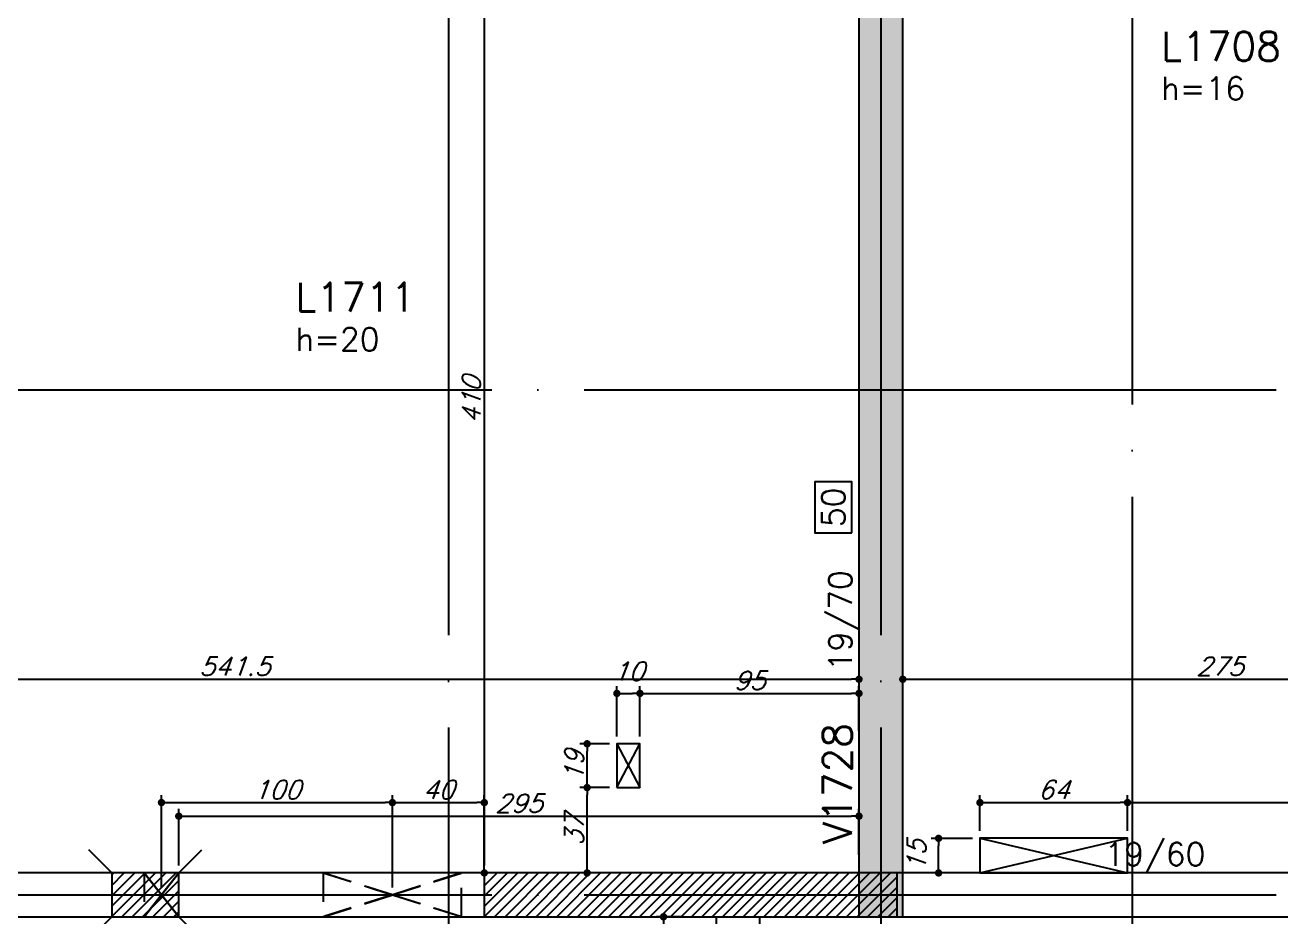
# Model space of a CAD drawing. Header units: millimetres. Extents: x -2368 to 4502, y -2283 to 2217.
# Drawn here: x -690 to -145, y 645 to 1032 of the extents above; entities that cross this region are included whole.
import ezdxf
from ezdxf.enums import TextEntityAlignment as Align

# ---------------------------------------------------------------- set-up
doc = ezdxf.new("R2010")
doc.units = ezdxf.units.MM
doc.header["$LTSCALE"] = 50
doc.linetypes.add('EIXO', pattern=[6.8, 6, -0.4, 0, -0.4])
doc.linetypes.add('HIDDEN', pattern=[0.375, 0.25, -0.125])
for name, color, linetype in [('242', 3, 'Continuous'), ('F-COTAS', 106, 'Continuous'), ('F-COTAS-FUROS', 50, 'Continuous'), ('F-COTAS-FUROS VIGA', 50, 'Continuous'), ('F-DESNIVEL-1', 254, 'Continuous'), ('F-EIXO', 12, 'EIXO'), ('F-FURO-PAREDE', 2, 'HIDDEN'), ('F-LAJES-DIM', 2, 'Continuous'), ('F-LAJES-NOME', 4, 'Continuous'), ('F-PILARES-HACH', 174, 'Continuous'), ('F-PILARES-M', 170, 'Continuous'), ('F-PILARES-N', 170, 'Continuous'), ('F-PILARES-NASCE', 4, 'Continuous'), ('F-TEXTO', 6, 'Continuous'), ('F-VIGAS', 3, 'Continuous'), ('F-VIGAS-DIM', 2, 'Continuous'), ('F-VIGAS-NOME', 4, 'Continuous'), ('F-VÃO', 1, 'Continuous')]:
    doc.layers.add(name, color=color, linetype=linetype)
doc.styles.add('CP-TEXT-INCL', font='romans.shx', dxfattribs={"oblique": 20})
doc.styles.add('MCP', font='romans.shx')
doc.styles.add('ROMANS', font='romans.shx')
doc.dimstyles.new('CP-COTAS-50', dxfattribs={"dimscale": 0.64, "dimtxt": 12.5, "dimasz": 5, "dimexe": 5, "dimexo": 5, "dimgap": 2.5, "dimtad": 1, "dimdec": 1, "dimdsep": 46, "dimtxsty": 'CP-TEXT-INCL', "dimblk1": 'DOT', "dimblk2": 'DOT', "dimsah": 1, "dimcen": 9, "dimclrd": 256, "dimclre": 256, "dimclrt": 256, "dimadec": 0, "dimazin": 0, "dimtfac": 1, "dimtdec": 1, "dimtmove": 2, "dimatfit": 3, "dimldrblk": 'DOT', "dimfxl": 0, "dimtolj": 1, "dimarcsym": 0})

# ---------------------------------------------------------------- blocks, each defined once
blk = doc.blocks.new('*U5')
at = {"layer": 'F-VIGAS-DIM', "color": 1}
blk.add_lwpolyline([(0, 0), (22, 0), (22, 16), (0, 16)], close=True, dxfattribs=at)
at = {"layer": 'F-VIGAS-DIM', "style": 'MCP'}
blk.add_attdef('DIM', text='', height=10, dxfattribs=at).set_placement((11, 8), align=Align.MIDDLE_CENTER)
blk = doc.blocks.new('*U13')
at = {"layer": 'F-EIXO'}
blk.add_line((0, 0), (4857.5, 0), dxfattribs=at)
at = {"layer": 'F-TEXTO', "style": 'ROMANS'}
blk.add_attdef('EIXO', text='', height=17.5, dxfattribs=at).set_placement((-28.21, 0), align=Align.MIDDLE_CENTER)
blk = doc.blocks.new('*U21')
at = {"layer": 'F-EIXO'}
blk.add_line((0, 0), (0, -2728.58), dxfattribs=at)
at = {"layer": 'F-TEXTO', "style": 'ROMANS'}
blk.add_attdef('EIXO', text='', height=17.5, rotation=360, dxfattribs=at).set_placement((0, 28.21), align=Align.MIDDLE_CENTER)
blk = doc.blocks.new('*U22')
at = {"layer": 'F-EIXO'}
blk.add_line((0, 0), (0, -2828.58), dxfattribs=at)
at = {"layer": 'F-TEXTO', "style": 'ROMANS'}
blk.add_attdef('EIXO', text='', height=17.5, rotation=360, dxfattribs=at).set_placement((0, 28.21), align=Align.MIDDLE_CENTER)
blk = doc.blocks.new('_DOT')
at = {"color": 0, "linetype": 'ByBlock'}
blk.add_line((-0.5, 0), (-1, 0), dxfattribs=at)
at = {"color": 0, "linetype": 'ByBlock', "const_width": 0.5}
blk.add_lwpolyline([(-0.25, 0, 1), (0.25, 0, 1)], format="xyb", close=True, dxfattribs=at)
blk = doc.blocks.new('*D58')
at = {"layer": 'DEFPOINTS', "color": 0, "transparency": 16777216}
for p in [(-869.5, 748.47), (-328, 748.47), (-328, 748.47)]:
    blk.add_point(p, dxfattribs=at)
at = {"layer": 'F-COTAS', "lineweight": -2, "transparency": 16777216}
blk.add_line((-866.3, 748.47), (-331.2, 748.47), dxfattribs=at)
at = {"layer": 'F-COTAS', "lineweight": -2, "transparency": 16777216, "xscale": 3.2, "yscale": 3.2, "zscale": 3.2, "rotation": 180}
blk.add_blockref('_DOT', (-869.5, 748.47), dxfattribs=at)
at = {"layer": 'F-COTAS', "lineweight": -2, "transparency": 16777216, "xscale": 3.2, "yscale": 3.2, "zscale": 3.2}
blk.add_blockref('_DOT', (-328, 748.47), dxfattribs=at)
at = {"layer": 'F-COTAS', "transparency": 16777216, "insert": (-598.75, 754.07), "char_height": 8, "attachment_point": 5, "style": 'CP-TEXT-INCL'}
blk.add_mtext('\\A1;541.5', dxfattribs=at)
blk = doc.blocks.new('*D59')
at = {"layer": 'DEFPOINTS', "color": 0, "transparency": 16777216}
for p in [(-309, 748.47), (-34, 748.47), (-34, 748.47)]:
    blk.add_point(p, dxfattribs=at)
at = {"layer": 'F-COTAS', "lineweight": -2, "transparency": 16777216}
blk.add_line((-305.8, 748.47), (-37.2, 748.47), dxfattribs=at)
at = {"layer": 'F-COTAS', "lineweight": -2, "transparency": 16777216, "xscale": 3.2, "yscale": 3.2, "zscale": 3.2, "rotation": 180}
blk.add_blockref('_DOT', (-309, 748.47), dxfattribs=at)
at = {"layer": 'F-COTAS', "lineweight": -2, "transparency": 16777216, "xscale": 3.2, "yscale": 3.2, "zscale": 3.2}
blk.add_blockref('_DOT', (-34, 748.47), dxfattribs=at)
at = {"layer": 'F-COTAS', "transparency": 16777216, "insert": (-171.5, 754.07), "char_height": 8, "attachment_point": 5, "style": 'CP-TEXT-INCL'}
blk.add_mtext('\\A1;275', dxfattribs=at)
blk = doc.blocks.new('*D143')
at = {"layer": 'DEFPOINTS', "color": 0, "transparency": 16777216}
for p in [(-489.01, 1074.5), (-490.5, 664.5), (-489.01, 664.5)]:
    blk.add_point(p, dxfattribs=at)
at = {"layer": 'F-COTAS', "lineweight": -2, "transparency": 16777216}
for p, q in [((-492.21, 1074.5), (-493.7, 1074.5)), ((-490.5, 1071.3), (-490.5, 667.7)), ((-492.21, 664.5), (-493.7, 664.5))]:
    blk.add_line(p, q, dxfattribs=at)
at = {"layer": 'F-COTAS', "lineweight": -2, "transparency": 16777216, "xscale": 3.2, "yscale": 3.2, "zscale": 3.2}
for p, rotation in [((-490.5, 1074.5), 90), ((-490.5, 664.5), 270)]:
    blk.add_blockref('_DOT', p, dxfattribs=dict(at, rotation=rotation))
at = {"layer": 'F-COTAS', "transparency": 16777216, "insert": (-496.1, 869.5), "char_height": 8, "attachment_point": 5, "rotation": 90, "style": 'CP-TEXT-INCL'}
blk.add_mtext('\\A1;410', dxfattribs=at)
blk = doc.blocks.new('*D179')
at = {"layer": 'DEFPOINTS', "color": 0, "transparency": 16777216}
for p in [(-311.5, 645.5), (-371, 639.86), (-311.5, 615.52)]:
    blk.add_point(p, dxfattribs=at)
at = {"layer": 'F-COTAS', "lineweight": -2, "transparency": 16777216}
for p, q in [((-311.5, 642.3), (-311.5, 612.32)), ((-371, 636.66), (-371, 612.32)), ((-367.8, 615.52), (-314.7, 615.52))]:
    blk.add_line(p, q, dxfattribs=at)
at = {"layer": 'F-COTAS', "lineweight": -2, "transparency": 16777216, "xscale": 3.2, "yscale": 3.2, "zscale": 3.2, "rotation": 180}
blk.add_blockref('_DOT', (-371, 615.52), dxfattribs=at)
at = {"layer": 'F-COTAS', "lineweight": -2, "transparency": 16777216, "xscale": 3.2, "yscale": 3.2, "zscale": 3.2}
blk.add_blockref('_DOT', (-311.5, 615.52), dxfattribs=at)
at = {"layer": 'F-COTAS', "transparency": 16777216, "insert": (-341.25, 621.12), "char_height": 8, "attachment_point": 5, "style": 'CP-TEXT-INCL'}
blk.add_mtext('\\A1;59.5', dxfattribs=at)
blk = doc.blocks.new('*D267')
at = {"layer": 'DEFPOINTS', "color": 0, "transparency": 16777216}
for p in [(-328, 689.12), (-623, 664.5), (-328, 669.12)]:
    blk.add_point(p, dxfattribs=at)
at = {"layer": 'F-COTAS', "lineweight": -2, "transparency": 16777216}
for p, q in [((-623, 667.7), (-623, 692.32)), ((-328, 672.32), (-328, 692.32)), ((-619.8, 689.12), (-331.2, 689.12))]:
    blk.add_line(p, q, dxfattribs=at)
at = {"layer": 'F-COTAS', "lineweight": -2, "transparency": 16777216, "xscale": 3.2, "yscale": 3.2, "zscale": 3.2, "rotation": 180}
blk.add_blockref('_DOT', (-623, 689.12), dxfattribs=at)
at = {"layer": 'F-COTAS', "lineweight": -2, "transparency": 16777216, "xscale": 3.2, "yscale": 3.2, "zscale": 3.2}
blk.add_blockref('_DOT', (-328, 689.12), dxfattribs=at)
at = {"layer": 'F-COTAS', "transparency": 16777216, "insert": (-475.5, 694.72), "char_height": 8, "attachment_point": 5, "style": 'CP-TEXT-INCL'}
blk.add_mtext('\\A1;295', dxfattribs=at)
blk = doc.blocks.new('*U291')
at = {"layer": 'F-VÃO'}
for p, q in [((0, 0), (64, 15)), ((0, 15), (64, 0))]:
    blk.add_line(p, q, dxfattribs=at)
at = {"layer": 'F-VÃO', "color": 3}
blk.add_lwpolyline([(0, 0), (64, 0), (64, 15), (0, 15)], close=True, dxfattribs=at)
blk = doc.blocks.new('*D339')
at = {"layer": 'DEFPOINTS', "color": 0, "transparency": 16777216}
for p in [(-211.54, 695), (-275.54, 679.5), (-211.54, 679.5)]:
    blk.add_point(p, dxfattribs=at)
at = {"layer": 'F-COTAS-FUROS', "lineweight": -2, "transparency": 16777216}
for p, q in [((-275.54, 682.7), (-275.54, 698.2)), ((-211.54, 682.7), (-211.54, 698.2)), ((-272.34, 695), (-214.74, 695))]:
    blk.add_line(p, q, dxfattribs=at)
at = {"layer": 'F-COTAS-FUROS', "lineweight": -2, "transparency": 16777216, "xscale": 3.2, "yscale": 3.2, "zscale": 3.2, "rotation": 180}
blk.add_blockref('_DOT', (-275.54, 695), dxfattribs=at)
at = {"layer": 'F-COTAS-FUROS', "lineweight": -2, "transparency": 16777216, "xscale": 3.2, "yscale": 3.2, "zscale": 3.2}
blk.add_blockref('_DOT', (-211.54, 695), dxfattribs=at)
at = {"layer": 'F-COTAS-FUROS', "transparency": 16777216, "insert": (-243.54, 700.6), "char_height": 8, "attachment_point": 5, "style": 'CP-TEXT-INCL'}
blk.add_mtext('\\A1;64', dxfattribs=at)
blk = doc.blocks.new('*D340')
at = {"layer": 'DEFPOINTS', "color": 0, "transparency": 16777216}
for p in [(-34, 695), (-211.54, 679.5), (-34, 676.62)]:
    blk.add_point(p, dxfattribs=at)
at = {"layer": 'F-COTAS-FUROS', "lineweight": -2, "transparency": 16777216}
for p, q in [((-211.54, 682.7), (-211.54, 698.2)), ((-34, 679.82), (-34, 698.2)), ((-208.34, 695), (-37.2, 695))]:
    blk.add_line(p, q, dxfattribs=at)
at = {"layer": 'F-COTAS-FUROS', "lineweight": -2, "transparency": 16777216, "xscale": 3.2, "yscale": 3.2, "zscale": 3.2, "rotation": 180}
blk.add_blockref('_DOT', (-211.54, 695), dxfattribs=at)
at = {"layer": 'F-COTAS-FUROS', "lineweight": -2, "transparency": 16777216, "xscale": 3.2, "yscale": 3.2, "zscale": 3.2}
blk.add_blockref('_DOT', (-34, 695), dxfattribs=at)
at = {"layer": 'F-COTAS-FUROS', "transparency": 16777216, "insert": (-122.77, 700.6), "char_height": 8, "attachment_point": 5, "style": 'CP-TEXT-INCL'}
blk.add_mtext('\\A1;177.5', dxfattribs=at)
blk = doc.blocks.new('*D341')
at = {"layer": 'DEFPOINTS', "color": 0, "transparency": 16777216}
for p in [(-293.48, 679.5), (-275.54, 679.5), (-281.84, 664.5)]:
    blk.add_point(p, dxfattribs=at)
at = {"layer": 'F-COTAS-FUROS', "lineweight": -2, "transparency": 16777216}
for p, q in [((-278.74, 679.5), (-296.68, 679.5)), ((-293.48, 667.7), (-293.48, 676.3)), ((-285.04, 664.5), (-296.68, 664.5))]:
    blk.add_line(p, q, dxfattribs=at)
at = {"layer": 'F-COTAS-FUROS', "lineweight": -2, "transparency": 16777216, "xscale": 3.2, "yscale": 3.2, "zscale": 3.2}
for p, rotation in [((-293.48, 679.5), 90), ((-293.48, 664.5), 270)]:
    blk.add_blockref('_DOT', p, dxfattribs=dict(at, rotation=rotation))
at = {"layer": 'F-COTAS-FUROS', "transparency": 16777216, "insert": (-303.08, 672), "char_height": 8, "attachment_point": 5, "rotation": 90, "style": 'CP-TEXT-INCL'}
blk.add_mtext('\\A1;15', dxfattribs=at)
blk = doc.blocks.new('*U369')
at = {"layer": 'F-VÃO'}
for p, q in [((0, 0), (10, 19)), ((0, 19), (10, 0))]:
    blk.add_line(p, q, dxfattribs=at)
at = {"layer": 'F-VÃO', "color": 3}
blk.add_lwpolyline([(0, 0), (10, 0), (10, 19), (0, 19)], close=True, dxfattribs=at)
blk = doc.blocks.new('*D388')
at = {"layer": 'DEFPOINTS', "color": 0, "transparency": 16777216}
for p in [(-445.91, 701.5), (-433, 701.5), (-428.87, 664.5)]:
    blk.add_point(p, dxfattribs=at)
at = {"layer": 'F-COTAS-FUROS', "lineweight": -2, "transparency": 16777216}
for p, q in [((-436.2, 701.5), (-449.11, 701.5)), ((-445.91, 667.7), (-445.91, 698.3)), ((-432.07, 664.5), (-449.11, 664.5))]:
    blk.add_line(p, q, dxfattribs=at)
at = {"layer": 'F-COTAS-FUROS', "lineweight": -2, "transparency": 16777216, "xscale": 3.2, "yscale": 3.2, "zscale": 3.2}
for p, rotation in [((-445.91, 701.5), 90), ((-445.91, 664.5), 270)]:
    blk.add_blockref('_DOT', p, dxfattribs=dict(at, rotation=rotation))
at = {"layer": 'F-COTAS-FUROS', "transparency": 16777216, "insert": (-451.51, 683), "char_height": 8, "attachment_point": 5, "rotation": 90, "style": 'CP-TEXT-INCL'}
blk.add_mtext('\\A1;37', dxfattribs=at)
blk = doc.blocks.new('*D389')
at = {"layer": 'DEFPOINTS', "color": 0, "transparency": 16777216}
for p in [(-445.91, 720.5), (-433, 720.5), (-433, 701.5)]:
    blk.add_point(p, dxfattribs=at)
at = {"layer": 'F-COTAS-FUROS', "lineweight": -2, "transparency": 16777216}
for p, q in [((-436.2, 720.5), (-449.11, 720.5)), ((-445.91, 704.7), (-445.91, 717.3)), ((-436.2, 701.5), (-449.11, 701.5))]:
    blk.add_line(p, q, dxfattribs=at)
at = {"layer": 'F-COTAS-FUROS', "lineweight": -2, "transparency": 16777216, "xscale": 3.2, "yscale": 3.2, "zscale": 3.2}
for p, rotation in [((-445.91, 720.5), 90), ((-445.91, 701.5), 270)]:
    blk.add_blockref('_DOT', p, dxfattribs=dict(at, rotation=rotation))
at = {"layer": 'F-COTAS-FUROS', "transparency": 16777216, "insert": (-451.51, 711), "char_height": 8, "attachment_point": 5, "rotation": 90, "style": 'CP-TEXT-INCL'}
blk.add_mtext('\\A1;19', dxfattribs=at)
blk = doc.blocks.new('*D390')
at = {"layer": 'DEFPOINTS', "color": 0, "transparency": 16777216}
for p in [(-423, 742.34), (-433, 720.5), (-423, 720.5)]:
    blk.add_point(p, dxfattribs=at)
at = {"layer": 'F-COTAS-FUROS', "lineweight": -2, "transparency": 16777216}
for p, q in [((-433, 723.7), (-433, 745.54)), ((-429.8, 742.34), (-426.2, 742.34)), ((-423, 723.7), (-423, 745.54))]:
    blk.add_line(p, q, dxfattribs=at)
at = {"layer": 'F-COTAS-FUROS', "lineweight": -2, "transparency": 16777216, "xscale": 3.2, "yscale": 3.2, "zscale": 3.2, "rotation": 180}
blk.add_blockref('_DOT', (-433, 742.34), dxfattribs=at)
at = {"layer": 'F-COTAS-FUROS', "lineweight": -2, "transparency": 16777216, "xscale": 3.2, "yscale": 3.2, "zscale": 3.2}
blk.add_blockref('_DOT', (-423, 742.34), dxfattribs=at)
at = {"layer": 'F-COTAS-FUROS', "transparency": 16777216, "insert": (-428, 751.94), "char_height": 8, "attachment_point": 5, "style": 'CP-TEXT-INCL'}
blk.add_mtext('\\A1;10', dxfattribs=at)
blk = doc.blocks.new('*D391')
at = {"layer": 'DEFPOINTS', "color": 0, "transparency": 16777216}
for p in [(-328, 742.34), (-423, 720.5), (-328, 722.86)]:
    blk.add_point(p, dxfattribs=at)
at = {"layer": 'F-COTAS-FUROS', "lineweight": -2, "transparency": 16777216}
for p, q in [((-423, 723.7), (-423, 745.54)), ((-419.8, 742.34), (-331.2, 742.34)), ((-328, 726.06), (-328, 745.54))]:
    blk.add_line(p, q, dxfattribs=at)
at = {"layer": 'F-COTAS-FUROS', "lineweight": -2, "transparency": 16777216, "xscale": 3.2, "yscale": 3.2, "zscale": 3.2, "rotation": 180}
blk.add_blockref('_DOT', (-423, 742.34), dxfattribs=at)
at = {"layer": 'F-COTAS-FUROS', "lineweight": -2, "transparency": 16777216, "xscale": 3.2, "yscale": 3.2, "zscale": 3.2}
blk.add_blockref('_DOT', (-328, 742.34), dxfattribs=at)
at = {"layer": 'F-COTAS-FUROS', "transparency": 16777216, "insert": (-375.5, 747.94), "char_height": 8, "attachment_point": 5, "style": 'CP-TEXT-INCL'}
blk.add_mtext('\\A1;95', dxfattribs=at)
blk = doc.blocks.new('*D430')
at = {"layer": 'DEFPOINTS', "color": 0, "linetype": 'Continuous', "transparency": 16777216}
for p in [(-530.35, 695), (-630.5, 655), (-530.35, 655)]:
    blk.add_point(p, dxfattribs=at)
at = {"layer": 'F-COTAS-FUROS VIGA', "linetype": 'Continuous', "lineweight": -2, "transparency": 16777216}
for p, q in [((-630.5, 658.2), (-630.5, 698.2)), ((-530.35, 658.2), (-530.35, 698.2)), ((-627.3, 695), (-533.55, 695))]:
    blk.add_line(p, q, dxfattribs=at)
at = {"layer": 'F-COTAS-FUROS VIGA', "linetype": 'Continuous', "lineweight": -2, "transparency": 16777216, "xscale": 3.2, "yscale": 3.2, "zscale": 3.2, "rotation": 180}
blk.add_blockref('_DOT', (-630.5, 695), dxfattribs=at)
at = {"layer": 'F-COTAS-FUROS VIGA', "linetype": 'Continuous', "lineweight": -2, "transparency": 16777216, "xscale": 3.2, "yscale": 3.2, "zscale": 3.2}
blk.add_blockref('_DOT', (-530.35, 695), dxfattribs=at)
at = {"layer": 'F-COTAS-FUROS VIGA', "linetype": 'Continuous', "transparency": 16777216, "insert": (-580.43, 700.6), "char_height": 8, "attachment_point": 5, "style": 'CP-TEXT-INCL'}
blk.add_mtext('\\A1;100', dxfattribs=at)
blk = doc.blocks.new('*D431')
at = {"layer": 'DEFPOINTS', "color": 0, "linetype": 'Continuous', "transparency": 16777216}
for p in [(-490.5, 695), (-490.5, 664.5), (-530.35, 655)]:
    blk.add_point(p, dxfattribs=at)
at = {"layer": 'F-COTAS-FUROS VIGA', "linetype": 'Continuous', "lineweight": -2, "transparency": 16777216}
for p, q in [((-530.35, 658.2), (-530.35, 698.2)), ((-490.5, 667.7), (-490.5, 698.2)), ((-527.15, 695), (-493.7, 695))]:
    blk.add_line(p, q, dxfattribs=at)
at = {"layer": 'F-COTAS-FUROS VIGA', "linetype": 'Continuous', "lineweight": -2, "transparency": 16777216, "xscale": 3.2, "yscale": 3.2, "zscale": 3.2, "rotation": 180}
blk.add_blockref('_DOT', (-530.35, 695), dxfattribs=at)
at = {"layer": 'F-COTAS-FUROS VIGA', "linetype": 'Continuous', "lineweight": -2, "transparency": 16777216, "xscale": 3.2, "yscale": 3.2, "zscale": 3.2}
blk.add_blockref('_DOT', (-490.5, 695), dxfattribs=at)
at = {"layer": 'F-COTAS-FUROS VIGA', "linetype": 'Continuous', "transparency": 16777216, "insert": (-510.43, 700.6), "char_height": 8, "attachment_point": 5, "style": 'CP-TEXT-INCL'}
blk.add_mtext('\\A1;40', dxfattribs=at)
blk = doc.blocks.new('*D432')
at = {"layer": 'DEFPOINTS', "color": 0, "linetype": 'Continuous', "transparency": 16777216}
for p in [(-401, 645.5), (-412.77, 587.62), (-380.5, 587.62)]:
    blk.add_point(p, dxfattribs=at)
at = {"layer": 'F-COTAS-FUROS VIGA', "linetype": 'Continuous', "lineweight": -2, "transparency": 16777216}
for p, q in [((-404.2, 645.5), (-415.97, 645.5)), ((-412.77, 642.3), (-412.77, 590.82)), ((-383.7, 587.62), (-415.97, 587.62))]:
    blk.add_line(p, q, dxfattribs=at)
at = {"layer": 'F-COTAS-FUROS VIGA', "linetype": 'Continuous', "lineweight": -2, "transparency": 16777216, "xscale": 3.2, "yscale": 3.2, "zscale": 3.2}
for p, rotation in [((-412.77, 645.5), 90), ((-412.77, 587.62), 270)]:
    blk.add_blockref('_DOT', p, dxfattribs=dict(at, rotation=rotation))
at = {"layer": 'F-COTAS-FUROS VIGA', "linetype": 'Continuous', "transparency": 16777216, "insert": (-418.37, 616.56), "char_height": 8, "attachment_point": 5, "rotation": 90, "style": 'CP-TEXT-INCL'}
blk.add_mtext('\\A1;58', dxfattribs=at)

msp = doc.modelspace()

# ---------------------------------------------------------------- hatches: boundary and pattern name
at = {"layer": 'F-PILARES-HACH', "linetype": 'Continuous'}
h = msp.add_hatch(dxfattribs=at)
h.set_pattern_fill('ANSI31', color=256, style=0)
h.paths.add_polyline_path([(-652, 645.5), (-623, 645.5), (-623, 664.5), (-652, 664.5)], flags=16)
h = msp.add_hatch(dxfattribs=at)
h.set_pattern_fill('ANSI31', color=256, style=0)
h.paths.add_polyline_path([(-311.5, 664.5), (-490.5, 664.5), (-490.5, 645.5), (-311.5, 645.5)])

# ---------------------------------------------------------------- linework, layer by layer
at = {"layer": '242', "linetype": 'Continuous'}
for p, q in [((-637.5, 655), (-637.5, 655)), ((-401, 655), (-401, 655))]:
    msp.add_line(p, q, dxfattribs=at)
at = {"layer": 'F-DESNIVEL-1', "linetype": 'Continuous'}
for points in [[(-311.4, 664.6), (-309, 1284.029), (-328, 1284.029)], [(-311.4, 664.6), (-328, 1284.029), (-328, 664.6)], [(-311.4, 664.6), (-309, 664.5), (-309, 1284.029)], [(-311.4, 664.6), (-311.4, 664.5), (-309, 664.5)]]:
    msp.add_solid(points, dxfattribs=at)
at = {"layer": 'F-DESNIVEL-1'}
msp.add_solid([(-328, 645.5), (-328, 664.5), (-309, 645.5), (-309, 664.467)], dxfattribs=at)
at = {"layer": 'F-FURO-PAREDE'}
for points in [[(-630.5, 655), (-638, 645.5), (-623, 645.5), (-630.5, 655), (-623, 645.5), (-623, 664.5), (-630.5, 655), (-623, 664.5), (-638, 664.5), (-630.5, 655), (-638, 664.5), (-638, 645.5), (-630.5, 655)], [(-530.354, 655), (-560.354, 645.5), (-500.354, 645.5), (-530.354, 655), (-500.354, 645.5), (-500.354, 664.5), (-530.354, 655), (-500.354, 664.5), (-560.354, 664.5), (-530.354, 655), (-560.354, 664.5), (-560.354, 645.5), (-530.354, 655)]]:
    msp.add_lwpolyline(points, dxfattribs=at)
at = {"layer": 'F-PILARES-M', "linetype": 'Continuous'}
msp.add_lwpolyline([(-490.5, 645.5), (-311.5, 645.5), (-311.5, 664.5), (-490.5, 664.5), (-490.5, 645.5)], dxfattribs=at)
at = {"layer": 'F-PILARES-N', "linetype": 'Continuous'}
msp.add_lwpolyline([(-652, 645.5), (-623, 645.5), (-623, 664.5), (-652, 664.5), (-652, 645.5)], dxfattribs=at)
at = {"layer": 'F-PILARES-NASCE', "linetype": 'Continuous'}
for p, q in [((-652, 664.5), (-662, 674.5)), ((-623, 664.5), (-613, 674.5)), ((-652, 645.5), (-662, 635.5)), ((-623, 645.5), (-613, 635.5))]:
    msp.add_line(p, q, dxfattribs=at)
at = {"layer": 'F-VIGAS'}
for points in [[(-328, 1284.029), (-328, 645.5)], [(-309, 645.5), (-309, 1284.029)], [(-490.5, 664.5), (-830.5, 664.5)], [(-309, 664.5), (-311.5, 664.5)], [(-34, 664.5), (-309, 664.5)], [(-830.5, 645.5), (-490.5, 645.5)], [(-390, 645.5), (-390, 213.5)], [(-371, 213.5), (-371, 645.5)], [(-311.5, 645.5), (-34, 645.5)]]:
    msp.add_lwpolyline(points, dxfattribs=at)

# ---------------------------------------------------------------- block references
at = {"layer": 'F-EIXO', "linetype": 'Continuous'}
for name, p in [('*U22', (-209.5, 1847.82)), ('*U21', (-506, 1747.82)), ('*U21', (-318.5, 1747.82)), ('*U13', (-1807.517, 874)), ('*U13', (-1807.517, 655))]:
    msp.add_blockref(name, p, dxfattribs=at)
at = {"layer": 'F-VIGAS-DIM', "linetype": 'Continuous', "rotation": 90}
msp.add_blockref('*U5', (-331.125, 812), dxfattribs=at).add_auto_attribs({'DIM': '50'})
at = {"layer": 'F-VÃO'}
for name, p in [('*U369', (-433, 701.5)), ('*U291', (-275.537, 664.504))]:
    msp.add_blockref(name, p, dxfattribs=at)

# ---------------------------------------------------------------- texts
at = {"layer": 'F-LAJES-DIM', "linetype": 'Continuous', "style": 'MCP'}
for s, p in [('h=16', (-196.981, 999.622)), ('h=20', (-572.381, 890.872))]:
    msp.add_text(s, height=10, dxfattribs=at).set_placement(p)
at = {"layer": 'F-LAJES-NOME', "linetype": 'Continuous', "style": 'MCP'}
for s, p in [('L1708', (-196.981, 1016.622)), ('L1711', (-572.381, 907.872))]:
    msp.add_text(s, height=12.5, dxfattribs=at).set_placement(p)
at = {"layer": 'F-VIGAS-DIM', "linetype": 'Continuous', "style": 'MCP'}
msp.add_text('19/70', height=10, rotation=90, dxfattribs=at).set_placement((-331.125, 752))
msp.add_text('19/60', height=10, dxfattribs=at).set_placement((-221.5, 667.625))
at = {"layer": 'F-VIGAS-NOME', "linetype": 'Continuous', "style": 'MCP'}
msp.add_text('V1728', height=12.5, rotation=90, dxfattribs=at).set_placement((-331.125, 677))

# ---------------------------------------------------------------- dimensions: what is measured, and where the dimension line sits
at = {"layer": 'F-COTAS'}
for base, p1, p2, angle, picture, middle in [((-490.5, 664.5), (-489.014, 1074.5), (-489.014, 664.5), 90, '*D143', (-496.1, 869.5)), ((-328, 748.473), (-869.5, 748.473), (-328, 748.473), 180, '*D58', (-598.75, 754.073)), ((-34, 748.473), (-309, 748.473), (-34, 748.473), 180, '*D59', (-171.5, 754.073))]:
    dim = msp.add_linear_dim(base=base, p1=p1, p2=p2, angle=angle, dimstyle='CP-COTAS-50', dxfattribs=at)
    dim.commit()
    dim.dimension.update_dxf_attribs({"geometry": picture, "text_midpoint": middle})
for base, p1, p2, picture, middle in [((-328, 689.123), (-623, 664.5), (-328, 669.118), '*D267', (-475.5, 694.723)), ((-311.5, 615.521), (-371, 639.861), (-311.5, 645.5), '*D179', (-341.25, 621.121))]:
    dim = msp.add_linear_dim(base=base, p1=p1, p2=p2, dimstyle='CP-COTAS-50', dxfattribs=at)
    dim.commit()
    dim.dimension.update_dxf_attribs({"geometry": picture, "text_midpoint": middle})
at = {"layer": 'F-COTAS-FUROS'}
for base, p1, p2, picture, middle in [((-423, 742.345), (-433, 720.5), (-423, 720.5), '*D390', (-428, 751.945)), ((-328, 742.345), (-423, 720.5), (-328, 722.864), '*D391', (-375.5, 747.945)), ((-211.537, 695.005), (-275.537, 679.504), (-211.537, 679.504), '*D339', (-243.537, 700.605)), ((-34, 695.005), (-211.537, 679.504), (-34, 676.624), '*D340', (-122.769, 700.605))]:
    dim = msp.add_linear_dim(base=base, p1=p1, p2=p2, dimstyle='CP-COTAS-50', override={"dimfxl": 7.5}, dxfattribs=at)
    dim.commit()
    dim.dimension.update_dxf_attribs({"geometry": picture, "text_midpoint": middle})
for base, p1, p2, picture, middle in [((-445.91, 720.5), (-433, 701.5), (-433, 720.5), '*D389', (-451.51, 711)), ((-445.91, 701.5), (-428.874, 664.5), (-433, 701.5), '*D388', (-451.51, 683)), ((-293.483, 679.504), (-281.836, 664.5), (-275.537, 679.504), '*D341', (-303.083, 672.002))]:
    dim = msp.add_linear_dim(base=base, p1=p1, p2=p2, angle=90, dimstyle='CP-COTAS-50', override={"dimfxl": 7.5}, dxfattribs=at)
    dim.commit()
    dim.dimension.update_dxf_attribs({"geometry": picture, "text_midpoint": middle})
at = {"layer": 'F-COTAS-FUROS VIGA', "linetype": 'Continuous'}
for base, p1, p2, picture, middle in [((-530.354, 695.005), (-630.5, 655), (-530.354, 655), '*D430', (-580.427, 700.605)), ((-490.5, 695.005), (-530.354, 655), (-490.5, 664.5), '*D431', (-510.427, 700.605))]:
    dim = msp.add_linear_dim(base=base, p1=p1, p2=p2, dimstyle='CP-COTAS-50', override={"dimdec": 0, "dimfxl": 7.5}, dxfattribs=at)
    dim.commit()
    dim.dimension.update_dxf_attribs({"geometry": picture, "text_midpoint": middle})
dim = msp.add_linear_dim(base=(-412.77, 587.621), p1=(-401, 645.5), p2=(-380.5, 587.621), angle=90, dimstyle='CP-COTAS-50', override={"dimdec": 0, "dimfxl": 7.5}, dxfattribs=at)
dim.commit()
dim.dimension.update_dxf_attribs({"geometry": '*D432', "text_midpoint": (-418.37, 616.561)})

doc.saveas('drawing.dxf')
